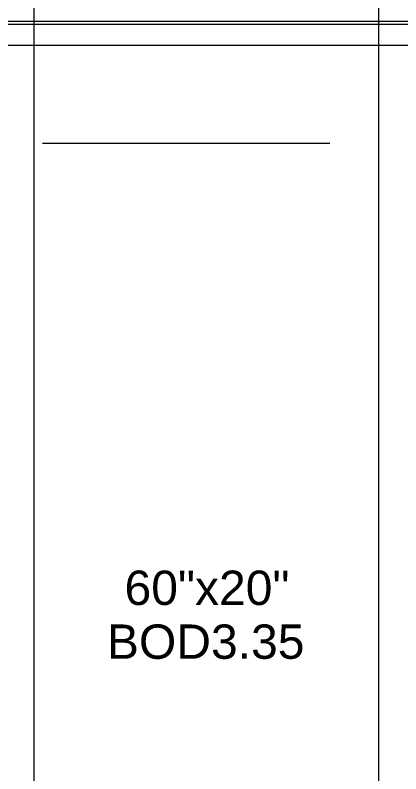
# Model space of a CAD drawing. Header units: metres. Extents: x -2 to 237, y -8 to 52.
# Drawn here: x 15.195 to 16.9, y 30.237 to 33.596 of the extents above; entities that cross this region are included whole.
import ezdxf

# ---------------------------------------------------------------- set-up
doc = ezdxf.new("R2010")
doc.units = ezdxf.units.M
doc.layers.add('HVAC - Ductos', color=5, linetype='Continuous', lineweight=0)
doc.layers.add('PDF2_Text', color=7, linetype='Continuous', lineweight=0)
doc.layers.add('PDF2_Geometry', color=7, linetype='Continuous', lineweight=0, true_color=0xaaaaaa)
doc.styles.add('PDF Helvetica', font='')
doc.styles.get('PDF Helvetica').set_extended_font_data('Helvetica')

msp = doc.modelspace()

# ---------------------------------------------------------------- linework, layer by layer
at = {"layer": 'HVAC - Ductos', "lineweight": 0}
msp.add_lwpolyline([(15.2783, 28.1292), (15.2783, 34.7243), (16.8009, 34.7243), (16.8009, 28.1292)], close=True, dxfattribs=at)
at = {"layer": 'PDF2_Geometry', "lineweight": 0}
for points in [[(17.1312, 33.5685), (15.1407, 33.5685), (14.251, 33.5685), (6.2571, 33.5685), (6.2571, 33.353), (14.251, 33.353), (14.9252, 33.353), (14.9252, 32.7292), (14.9252, 31.5139), (13.3154, 31.5139), (13.3154, 31.2983), (13.3154, 27.9687), (13.3154, 27.7532), (14.9252, 27.7532), (14.9252, 26.3635), (12.7237, 26.3635), (4.6611, 26.3635), (4.6611, 31.1699), (4.6336, 31.1699), (4.4822, 31.1699), (4.6336, 31.1699), (4.6611, 31.1699), (4.6611, 33.353), (5.5416, 33.353)], [(17.1312, 33.353), (17.1312, 33.463), (17.1312, 33.5364), (17.1312, 33.5547), (15.1407, 33.5547), (15.1407, 33.5364), (15.1407, 33.4859), (15.1407, 33.463), (15.1407, 33.4859), (15.1407, 33.5364), (15.1407, 33.5547), (15.1407, 33.5685), (14.251, 33.5685), (6.2571, 33.5685), (6.2571, 33.353)], [(16.911, 23.4787), (15.1407, 23.4787), (15.1407, 23.5888), (15.1407, 26.3635), (15.1407, 27.9687), (15.1407, 31.2983), (15.1407, 32.7292), (15.1407, 33.353), (15.1407, 33.463), (17.1312, 33.463)], [(16.5854, 33.0274), (15.315, 33.0274)]]:
    msp.add_lwpolyline(points, dxfattribs=at)

# ---------------------------------------------------------------- texts
at = {"layer": 'PDF2_Text', "lineweight": 0, "char_height": 0.15205, "attachment_point": 4, "style": 'PDF Helvetica'}
for s, insert in [('60"x20"', (15.678, 31.0593)), ('BOD3.35', (15.6, 30.8209))]:
    msp.add_mtext(s, dxfattribs=dict(at, insert=insert))

doc.saveas('drawing.dxf')
